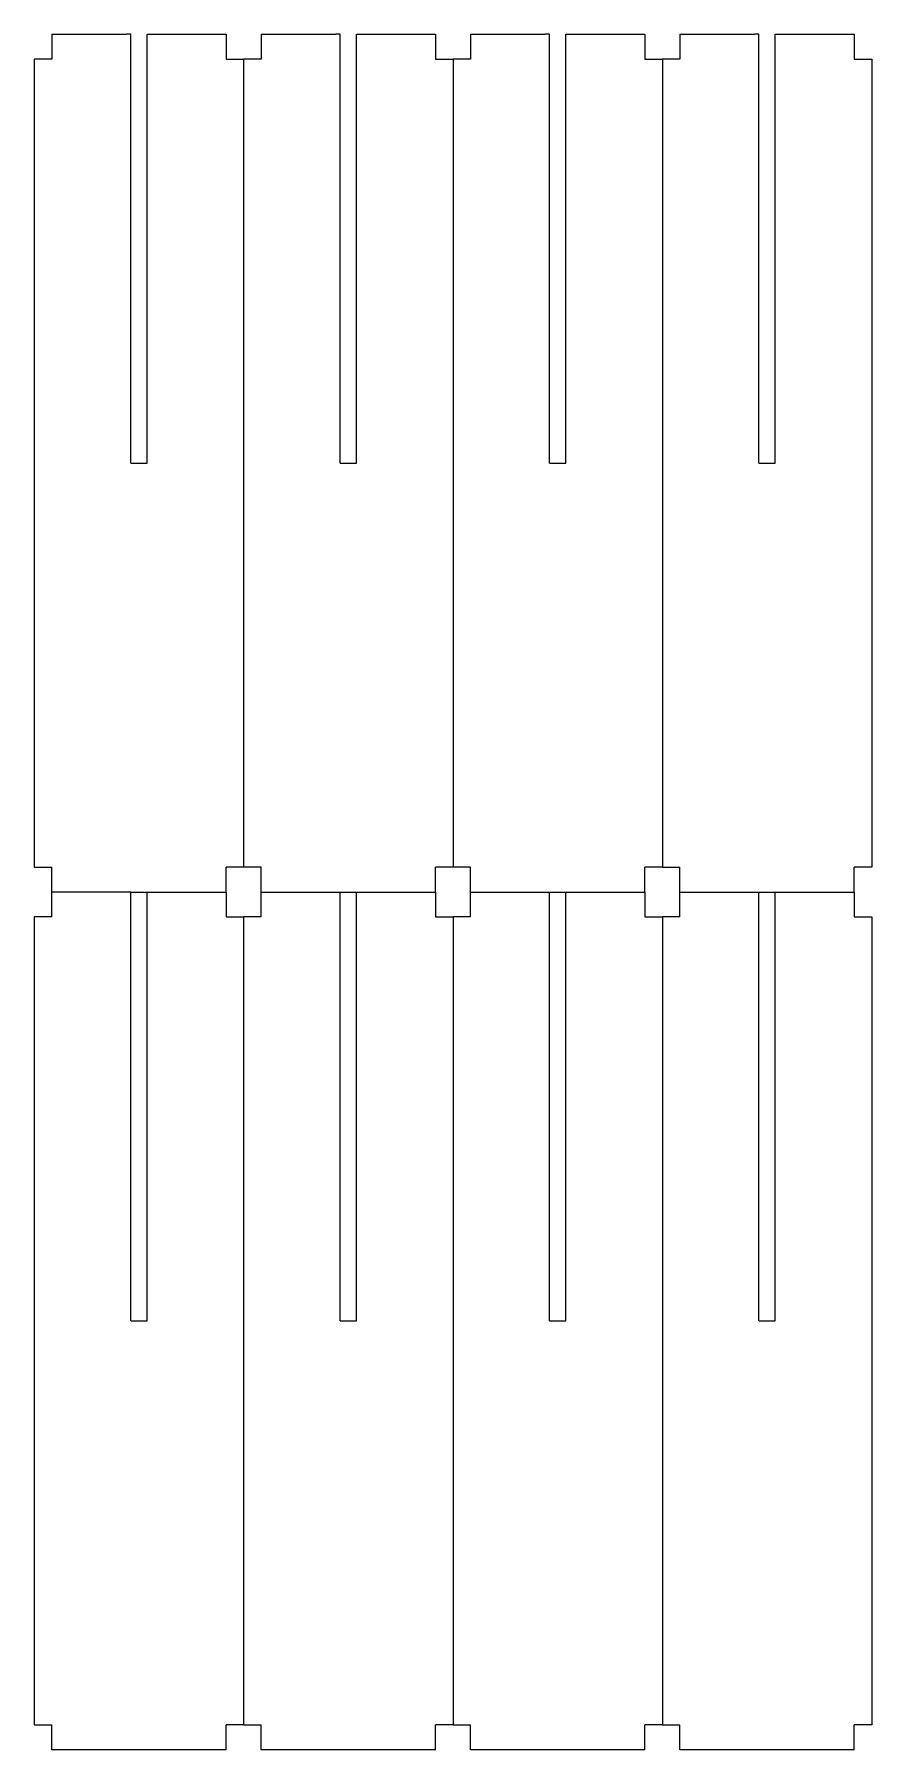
# Model space of a CAD drawing. Header units: millimetres. Extents: x 6902 to 7070, y -3626 to -3282.
import ezdxf

# ---------------------------------------------------------------- set-up
doc = ezdxf.new("R2010")
doc.units = ezdxf.units.MM
doc.layers.add('Layer 01', color=12, linetype='Continuous', true_color=0xc80000)
doc.layers.add('Layer 03', color=5, linetype='Continuous', true_color=0x0000ff)

msp = doc.modelspace()

# ---------------------------------------------------------------- linework, layer by layer
at = {"layer": 'Layer 01', "lineweight": -3}
for p, q in [((6944.35, -3448.63), (6940.85, -3448.63)), ((6947.85, -3448.63), (6944.35, -3448.63)), ((6947.85, -3453.63), (6947.85, -3448.63)), ((6986.35, -3448.63), (6982.85, -3448.63)), ((6989.85, -3448.63), (6986.35, -3448.63)), ((6989.85, -3453.63), (6989.85, -3448.63)), ((7028.35, -3448.63), (7031.85, -3448.63)), ((6921.71, -3539.63), (6921.71, -3453.63)), ((6940.85, -3453.63), (6940.85, -3458.63)), ((6966.99, -3539.63), (6966.99, -3453.63)), ((6982.85, -3453.63), (6982.85, -3458.63)), ((7005.71, -3539.63), (7005.71, -3453.63)), ((7024.85, -3453.63), (7024.85, -3458.63)), ((7047.71, -3539.63), (7047.71, -3453.63)), ((6940.85, -3458.63), (6944.35, -3458.63)), ((6982.85, -3458.63), (6986.35, -3458.63)), ((7024.85, -3458.63), (7028.35, -3458.63))]:
    msp.add_line(p, q, dxfattribs=at)
at = {"layer": 'Layer 01'}
for points in [[(6921.71, -3453.63), (6924.99, -3453.63)], [(6963.71, -3453.63), (6966.99, -3453.63)], [(7005.71, -3453.63), (7008.99, -3453.63)], [(7047.71, -3453.63), (7050.99, -3453.63)]]:
    msp.add_lwpolyline(points, dxfattribs=at)
at = {"layer": 'Layer 01', "lineweight": -3}
for points in [[(6940.85, -3453.63), (6940.85, -3451.13), (6940.85, -3448.63)], [(6982.85, -3453.63), (6982.85, -3451.13), (6982.85, -3448.63)], [(7024.85, -3453.63), (7024.85, -3451.13), (7024.85, -3448.63)], [(7028.35, -3448.63), (7026.6, -3448.63), (7024.85, -3448.63)], [(7031.85, -3453.63), (7031.85, -3451.13), (7031.85, -3448.63)], [(6924.99, -3539.63), (6924.99, -3496.63), (6924.99, -3453.63)], [(6947.85, -3458.63), (6947.85, -3456.13), (6947.85, -3453.63)], [(6963.71, -3539.63), (6963.71, -3496.63), (6963.71, -3453.63)], [(6989.85, -3458.63), (6989.85, -3456.13), (6989.85, -3453.63)], [(7008.99, -3539.63), (7008.99, -3496.63), (7008.99, -3453.63)], [(7031.85, -3458.63), (7031.85, -3456.13), (7031.85, -3453.63)], [(7050.99, -3539.63), (7050.99, -3496.63), (7050.99, -3453.63)], [(6947.85, -3458.63), (6946.1, -3458.63), (6944.35, -3458.63)], [(6989.85, -3458.63), (6988.1, -3458.63), (6986.35, -3458.63)], [(7031.85, -3458.63), (7030.1, -3458.63), (7028.35, -3458.63)], [(6921.71, -3539.63), (6923.35, -3539.63), (6924.99, -3539.63)], [(6963.71, -3539.63), (6965.35, -3539.63), (6966.99, -3539.63)], [(7005.71, -3539.63), (7007.35, -3539.63), (7008.99, -3539.63)], [(7047.71, -3539.63), (7049.35, -3539.63), (7050.99, -3539.63)]]:
    msp.add_open_spline(points, degree=2, dxfattribs=at)
at = {"layer": 'Layer 03', "lineweight": -3}
for p, q in [((6905.85, -3281.63), (6905.85, -3286.63)), ((6921.71, -3281.63), (6920.85, -3281.63)), ((6921.71, -3367.63), (6921.71, -3281.63)), ((6924.99, -3281.63), (6940.85, -3281.63)), ((6924.99, -3367.63), (6924.99, -3281.63)), ((6940.85, -3281.63), (6940.85, -3286.63)), ((6947.85, -3281.63), (6947.85, -3286.63)), ((6963.71, -3281.63), (6962.85, -3281.63)), ((6963.71, -3367.63), (6963.71, -3281.63)), ((6966.99, -3281.63), (6982.85, -3281.63)), ((6966.99, -3367.63), (6966.99, -3281.63)), ((6982.85, -3281.63), (6982.85, -3286.63)), ((6989.85, -3281.63), (6989.85, -3286.63)), ((7005.71, -3281.63), (7004.85, -3281.63)), ((7005.71, -3367.63), (7005.71, -3281.63)), ((7008.99, -3281.63), (7024.85, -3281.63)), ((7008.99, -3367.63), (7008.99, -3281.63)), ((7024.85, -3281.63), (7024.85, -3286.63)), ((7031.85, -3281.63), (7031.85, -3286.63)), ((7047.71, -3281.63), (7046.85, -3281.63)), ((7047.71, -3367.63), (7047.71, -3281.63)), ((7050.99, -3281.63), (7066.85, -3281.63)), ((7050.99, -3367.63), (7050.99, -3281.63)), ((7066.85, -3281.63), (7066.85, -3286.63)), ((6902.35, -3286.63), (6902.35, -3448.63)), ((6905.85, -3286.63), (6902.35, -3286.63)), ((6940.85, -3286.63), (6944.35, -3286.63)), ((6944.35, -3286.63), (6944.35, -3448.63)), ((6947.85, -3286.63), (6944.35, -3286.63)), ((6982.85, -3286.63), (6986.35, -3286.63)), ((6989.85, -3286.63), (6986.35, -3286.63)), ((6986.35, -3286.63), (6986.35, -3448.63)), ((7024.85, -3286.63), (7028.35, -3286.63)), ((7028.35, -3286.63), (7028.35, -3448.63)), ((7031.85, -3286.63), (7028.35, -3286.63)), ((7066.85, -3286.63), (7070.35, -3286.63)), ((7070.35, -3286.63), (7070.35, -3448.63)), ((6902.35, -3448.63), (6905.85, -3448.63)), ((7070.35, -3448.63), (7066.85, -3448.63)), ((7066.85, -3453.63), (7066.85, -3458.63)), ((6902.35, -3458.63), (6902.35, -3620.63)), ((6905.85, -3458.63), (6902.35, -3458.63)), ((6944.35, -3458.63), (6944.35, -3620.63)), ((6986.35, -3458.63), (6986.35, -3620.63)), ((7028.35, -3458.63), (7028.35, -3620.63)), ((7066.85, -3458.63), (7070.35, -3458.63)), ((7070.35, -3458.63), (7070.35, -3620.63)), ((6902.35, -3620.63), (6905.85, -3620.63)), ((6905.85, -3625.63), (6905.85, -3620.63)), ((6944.35, -3620.63), (6940.85, -3620.63)), ((6947.85, -3625.63), (6947.85, -3620.63)), ((6986.35, -3620.63), (6982.85, -3620.63)), ((6989.85, -3625.63), (6989.85, -3620.63)), ((7028.35, -3620.63), (7024.85, -3620.63)), ((7031.85, -3625.63), (7031.85, -3620.63)), ((7070.35, -3620.63), (7066.85, -3620.63)), ((6940.85, -3625.63), (6905.85, -3625.63)), ((6982.85, -3625.63), (6947.85, -3625.63)), ((7024.85, -3625.63), (6989.85, -3625.63)), ((7066.85, -3625.63), (7031.85, -3625.63))]:
    msp.add_line(p, q, dxfattribs=at)
at = {"layer": 'Layer 03'}
for points in [[(6921.71, -3453.63), (6905.85, -3453.63)], [(6924.99, -3453.63), (6940.85, -3453.63)], [(6947.85, -3453.63), (6963.71, -3453.63)], [(6966.99, -3453.63), (6982.85, -3453.63)], [(6989.85, -3453.63), (7005.71, -3453.63)], [(7008.99, -3453.63), (7024.85, -3453.63)], [(7031.85, -3453.63), (7047.71, -3453.63)], [(7050.99, -3453.63), (7066.85, -3453.63)]]:
    msp.add_lwpolyline(points, dxfattribs=at)
at = {"layer": 'Layer 03', "lineweight": -3}
for points in [[(6905.85, -3281.63), (6913.35, -3281.63), (6920.85, -3281.63)], [(6947.85, -3281.63), (6955.35, -3281.63), (6962.85, -3281.63)], [(6989.85, -3281.63), (6997.35, -3281.63), (7004.85, -3281.63)], [(7031.85, -3281.63), (7039.35, -3281.63), (7046.85, -3281.63)], [(6921.71, -3367.63), (6923.35, -3367.63), (6924.99, -3367.63)], [(6963.71, -3367.63), (6965.35, -3367.63), (6966.99, -3367.63)], [(7005.71, -3367.63), (7007.35, -3367.63), (7008.99, -3367.63)], [(7047.71, -3367.63), (7049.35, -3367.63), (7050.99, -3367.63)], [(6905.85, -3453.63), (6905.85, -3451.13), (6905.85, -3448.63)], [(7066.85, -3453.63), (7066.85, -3451.13), (7066.85, -3448.63)], [(6905.85, -3458.63), (6905.85, -3456.13), (6905.85, -3453.63)], [(6940.85, -3625.63), (6940.85, -3623.13), (6940.85, -3620.63)], [(6944.35, -3620.63), (6946.1, -3620.63), (6947.85, -3620.63)], [(6982.85, -3625.63), (6982.85, -3623.13), (6982.85, -3620.63)], [(6986.35, -3620.63), (6988.1, -3620.63), (6989.85, -3620.63)], [(7024.85, -3625.63), (7024.85, -3623.13), (7024.85, -3620.63)], [(7028.35, -3620.63), (7030.1, -3620.63), (7031.85, -3620.63)], [(7066.85, -3625.63), (7066.85, -3623.13), (7066.85, -3620.63)]]:
    msp.add_open_spline(points, degree=2, dxfattribs=at)

doc.saveas('drawing.dxf')
